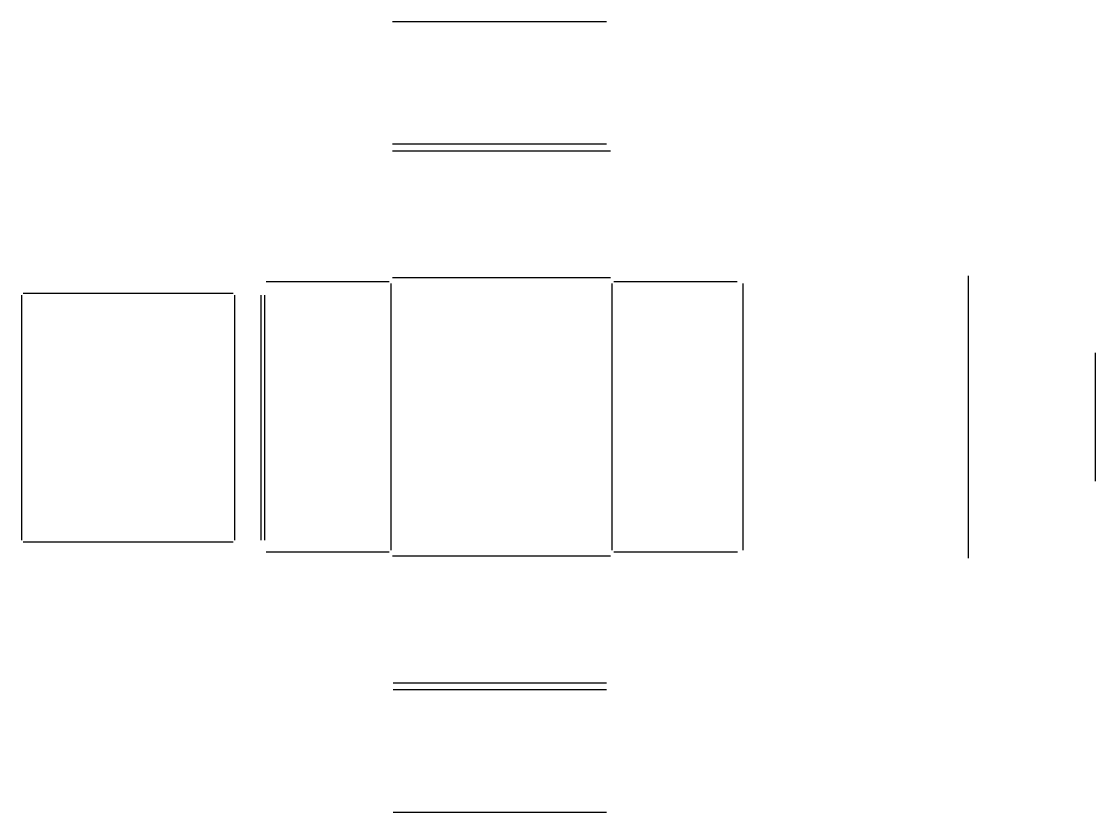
# Model space of a CAD drawing. Extents: x 66 to 542, y 30 to 380.
import ezdxf

# ---------------------------------------------------------------- set-up
doc = ezdxf.new("R2010")
doc.units = 0
doc.layers.add('BEND', color=7, linetype='CONTINUOUS')

msp = doc.modelspace()

# ---------------------------------------------------------------- linework, layer by layer
at = {"layer": 'BEND', "color": 7}
for points in [[(230.375756, 379.765495), (325.055759, 379.765495)], [(325.055759, 325.377531), (230.375756, 325.377531)], [(326.855746, 322.289566), (230.375756, 322.289566)], [(485.285653, 142.207616), (485.285653, 267.20762)], [(228.867793, 264.441603), (174.38779, 264.441603)], [(229.621773, 263.687619), (229.621773, 145.727633)], [(326.855746, 266.201603), (230.375756, 266.201603)], [(327.609729, 145.727633), (327.609729, 263.687619)], [(382.843723, 264.441603), (328.363712, 264.441603)], [(385.597691, 145.727633), (385.597691, 263.687619)], [(66.119915, 258.58762), (66.119915, 150.127627)], [(159.753898, 259.341603), (66.873898, 259.341603)], [(160.507881, 150.127627), (160.507881, 258.58762)], [(172.095845, 258.58762), (172.095845, 150.127627)], [(173.63381, 258.58762), (173.63381, 150.127627)], [(541.503632, 176.307622), (541.503632, 233.10762)], [(66.873898, 149.373644), (159.753898, 149.373644)], [(174.38779, 144.97365), (228.867793, 144.97365)], [(230.375756, 143.213641), (326.855746, 143.213641)], [(328.363712, 144.97365), (383.043721, 144.97365)], [(230.575755, 87.025666), (325.055759, 87.025666)], [(230.575755, 84.0377), (325.055759, 84.0377)], [(325.055759, 29.549745), (230.575755, 29.549745)]]:
    msp.add_lwpolyline(points, dxfattribs=at)

doc.saveas('drawing.dxf')
